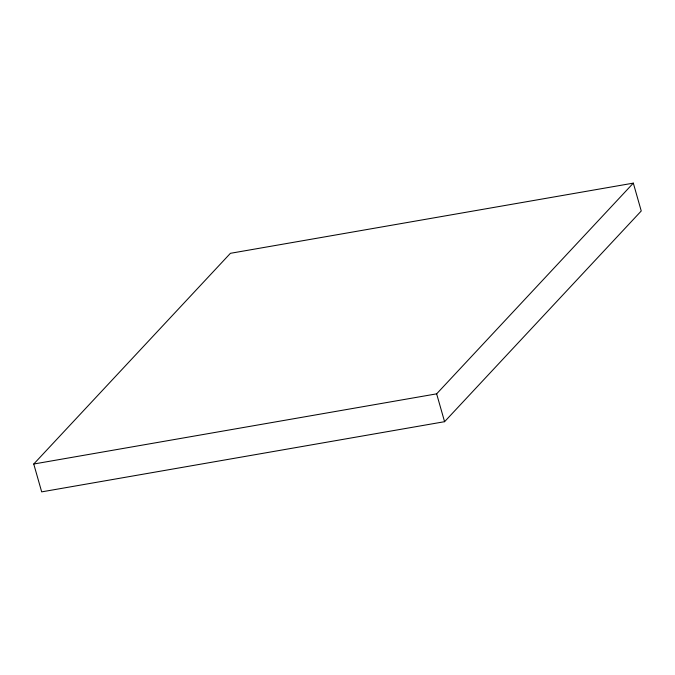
<?xml version="1.0" encoding="UTF-8"?>
<svg xmlns="http://www.w3.org/2000/svg" width="675" height="675" viewBox="0 0 675 675"><rect width="100%" height="100%" fill="white"/><g stroke="black" fill="none" stroke-linecap="round" stroke-linejoin="round"><path stroke-width="1.01" d="M33.75 464.02L230.42 253.311L633.319 183.136L641.25 210.98L444.58 421.689L41.681 491.864L33.75 464.02L436.641 393.846L633.319 183.136M436.641 393.846L444.58 421.689"/></g></svg>
